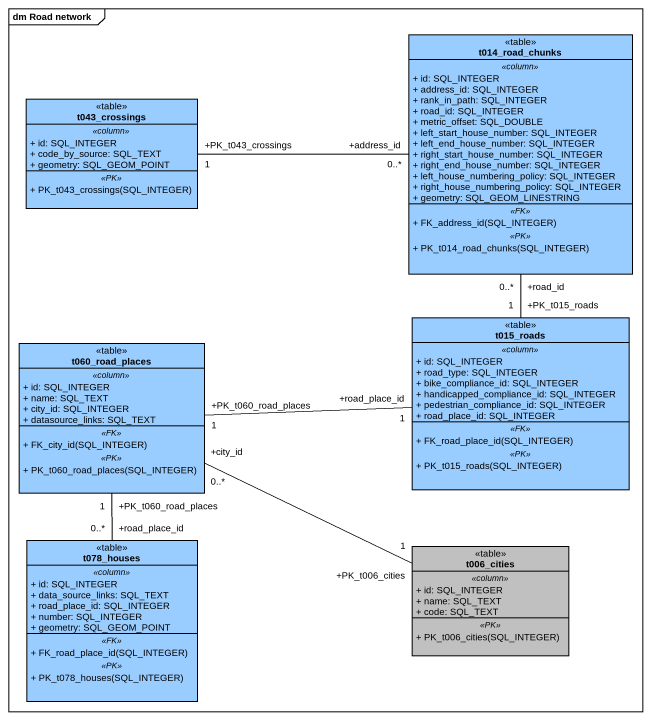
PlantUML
@startuml
mainframe dm Road network
hide circle
hide empty members
skinparam classAttributeIconSize 0
class t014_road_chunks <<table>> #99CCFF {
  .. <<column>> ..
  + id: SQL_INTEGER
  + address_id: SQL_INTEGER
  + rank_in_path: SQL_INTEGER
  + road_id: SQL_INTEGER
  + metric_offset: SQL_DOUBLE
  + left_start_house_number: SQL_INTEGER
  + left_end_house_number: SQL_INTEGER
  + right_start_house_number: SQL_INTEGER
  + right_end_house_number: SQL_INTEGER
  + left_house_numbering_policy: SQL_INTEGER
  + right_house_numbering_policy: SQL_INTEGER
  + geometry: SQL_GEOM_LINESTRING
  .. <<FK>> ..
  + FK_address_id(SQL_INTEGER)
  .. <<PK>> ..
  + PK_t014_road_chunks(SQL_INTEGER)
}
class t043_crossings <<table>> #99CCFF {
  .. <<column>> ..
  + id: SQL_INTEGER
  + code_by_source: SQL_TEXT
  + geometry: SQL_GEOM_POINT
  .. <<PK>> ..
  + PK_t043_crossings(SQL_INTEGER)
}
class t015_roads <<table>> #99CCFF {
  .. <<column>> ..
  + id: SQL_INTEGER
  + road_type: SQL_INTEGER
  + bike_compliance_id: SQL_INTEGER
  + handicapped_compliance_id: SQL_INTEGER
  + pedestrian_compliance_id: SQL_INTEGER
  + road_place_id: SQL_INTEGER
  .. <<FK>> ..
  + FK_road_place_id(SQL_INTEGER)
  .. <<PK>> ..
  + PK_t015_roads(SQL_INTEGER)
}
class t060_road_places <<table>> #99CCFF {
  .. <<column>> ..
  + id: SQL_INTEGER
  + name: SQL_TEXT
  + city_id: SQL_INTEGER
  + datasource_links: SQL_TEXT
  .. <<FK>> ..
  + FK_city_id(SQL_INTEGER)
  .. <<PK>> ..
  + PK_t060_road_places(SQL_INTEGER)
}
class t078_houses <<table>> #99CCFF {
  .. <<column>> ..
  + id: SQL_INTEGER
  + data_source_links: SQL_TEXT
  + road_place_id: SQL_INTEGER
  + number: SQL_INTEGER
  + geometry: SQL_GEOM_POINT
  .. <<FK>> ..
  + FK_road_place_id(SQL_INTEGER)
  .. <<PK>> ..
  + PK_t078_houses(SQL_INTEGER)
}
class t006_cities <<table>> #C0C0C0 {
  .. <<column>> ..
  + id: SQL_INTEGER
  + name: SQL_TEXT
  + code: SQL_TEXT
  .. <<PK>> ..
  + PK_t006_cities(SQL_INTEGER)
}
t014_road_chunks "+address_id\n0..*" -left- "+PK_t043_crossings\n1" t043_crossings
t014_road_chunks "+road_id\n0..*" -- "+PK_t015_roads\n1" t015_roads
t015_roads "+road_place_id\n1" -left- "+PK_t060_road_places\n1" t060_road_places
t060_road_places "+city_id\n0..*" -right- "+PK_t006_cities\n1" t006_cities
t078_houses "+road_place_id\n0..*" -up- "+PK_t060_road_places\n1" t060_road_places
@enduml
